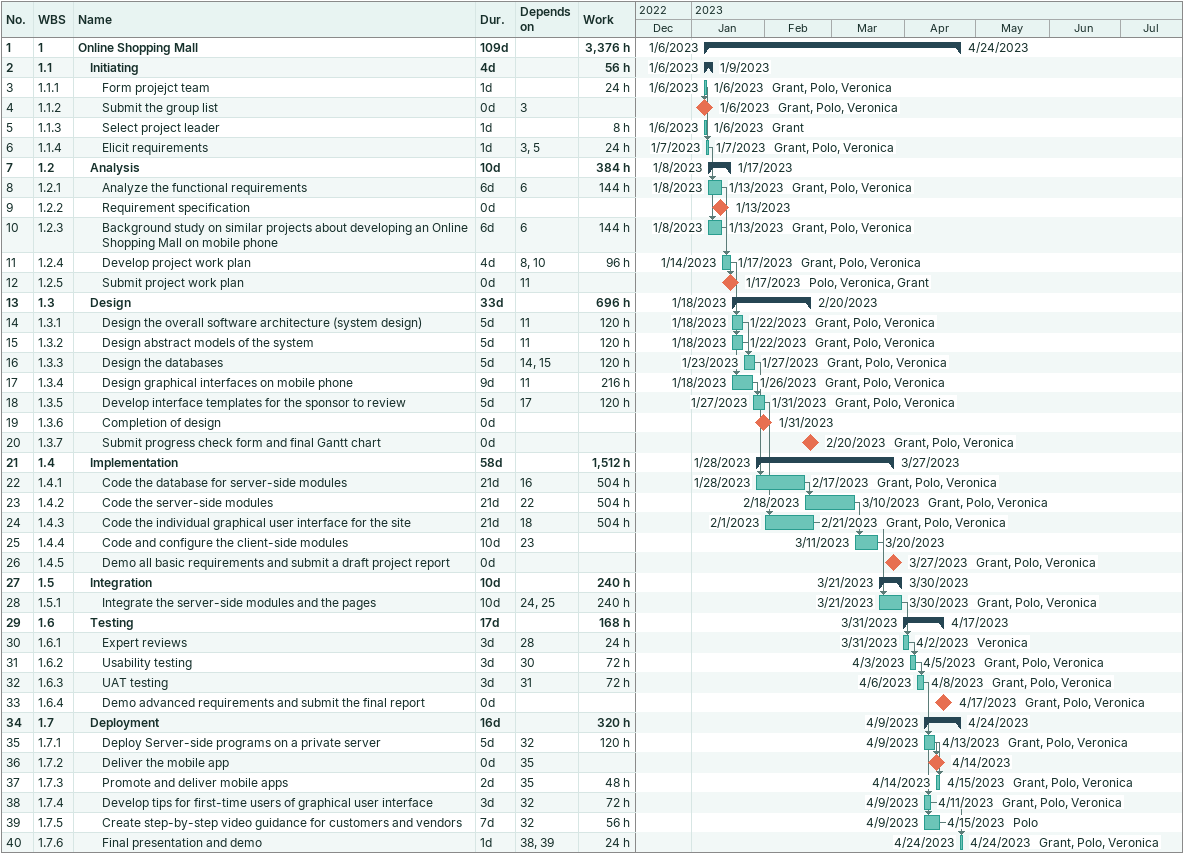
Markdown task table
| ID | WBS | Task | Duration | Start | Finish | Predecessors | Resources | Work (h) |
|---|---|---|---|---|---|---|---|---|
| 1 | 1 | **Online Shopping Mall** | 109d | 2023-01-06 | 2023-04-24 |  |  | 3376 |
| 2 | 1.1 | **Initiating** | 4d | 2023-01-06 | 2023-01-09 |  |  | 56 |
| 3 | 1.1.1 | Form projejct team | 1d | 2023-01-06 | 2023-01-06 |  | Grant, Polo, Veronica | 24 |
| 4 | 1.1.2 | Submit the group list | 0d | 2023-01-06 | 2023-01-06 | 3 | Grant, Polo, Veronica |  |
| 5 | 1.1.3 | Select project leader | 1d | 2023-01-06 | 2023-01-06 |  | Grant | 8 |
| 6 | 1.1.4 | Elicit requirements | 1d | 2023-01-07 | 2023-01-07 | 3, 5 | Grant, Polo, Veronica | 24 |
| 7 | 1.2 | **Analysis** | 10d | 2023-01-08 | 2023-01-17 |  |  | 384 |
| 8 | 1.2.1 | Analyze the functional requirements | 6d | 2023-01-08 | 2023-01-13 | 6 | Grant, Polo, Veronica | 144 |
| 9 | 1.2.2 | Requirement specification | 0d | 2023-01-13 | 2023-01-13 |  |  |  |
| 10 | 1.2.3 | Background study on similar projects about developing an Online Shopping Mall on mobile phone | 6d | 2023-01-08 | 2023-01-13 | 6 | Grant, Polo, Veronica | 144 |
| 11 | 1.2.4 | Develop project work plan | 4d | 2023-01-14 | 2023-01-17 | 8, 10 | Grant, Polo, Veronica | 96 |
| 12 | 1.2.5 | Submit project work plan | 0d | 2023-01-17 | 2023-01-17 | 11 | Polo, Veronica, Grant |  |
| 13 | 1.3 | **Design** | 33d | 2023-01-18 | 2023-02-20 |  |  | 696 |
| 14 | 1.3.1 | Design the overall software architecture (system design) | 5d | 2023-01-18 | 2023-01-22 | 11 | Grant, Polo, Veronica | 120 |
| 15 | 1.3.2 | Design abstract models of the system | 5d | 2023-01-18 | 2023-01-22 | 11 | Grant, Polo, Veronica | 120 |
| 16 | 1.3.3 | Design the databases | 5d | 2023-01-23 | 2023-01-27 | 14, 15 | Grant, Polo, Veronica | 120 |
| 17 | 1.3.4 | Design graphical interfaces on mobile phone | 9d | 2023-01-18 | 2023-01-26 | 11 | Grant, Polo, Veronica | 216 |
| 18 | 1.3.5 | Develop interface templates for the sponsor to review | 5d | 2023-01-27 | 2023-01-31 | 17 | Grant, Polo, Veronica | 120 |
| 19 | 1.3.6 | Completion of design | 0d | 2023-01-31 | 2023-01-31 |  |  |  |
| 20 | 1.3.7 | Submit progress check form and final Gantt chart | 0d | 2023-02-20 | 2023-02-20 |  | Grant, Polo, Veronica |  |
| 21 | 1.4 | **Implementation** | 58d | 2023-01-28 | 2023-03-27 |  |  | 1512 |
| 22 | 1.4.1 | Code the database for server-side modules | 21d | 2023-01-28 | 2023-02-17 | 16 | Grant, Polo, Veronica | 504 |
| 23 | 1.4.2 | Code the server-side modules | 21d | 2023-02-18 | 2023-03-10 | 22 | Grant, Polo, Veronica | 504 |
| 24 | 1.4.3 | Code the individual graphical user interface for the site | 21d | 2023-02-01 | 2023-02-21 | 18 | Grant, Polo, Veronica | 504 |
| 25 | 1.4.4 | Code and configure the client-side modules | 10d | 2023-03-11 | 2023-03-20 | 23 |  |  |
| 26 | 1.4.5 | Demo all basic requirements and submit a draft project report | 0d | 2023-03-27 | 2023-03-27 |  | Grant, Polo, Veronica |  |
| 27 | 1.5 | **Integration** | 10d | 2023-03-21 | 2023-03-30 |  |  | 240 |
| 28 | 1.5.1 | Integrate the server-side modules and the pages | 10d | 2023-03-21 | 2023-03-30 | 24, 25 | Grant, Polo, Veronica | 240 |
| 29 | 1.6 | **Testing** | 17d | 2023-03-31 | 2023-04-17 |  |  | 168 |
| 30 | 1.6.1 | Expert reviews | 3d | 2023-03-31 | 2023-04-02 | 28 | Veronica | 24 |
| 31 | 1.6.2 | Usability testing | 3d | 2023-04-03 | 2023-04-05 | 30 | Grant, Polo, Veronica | 72 |
| 32 | 1.6.3 | UAT testing | 3d | 2023-04-06 | 2023-04-08 | 31 | Grant, Polo, Veronica | 72 |
| 33 | 1.6.4 | Demo advanced requirements and submit the final report | 0d | 2023-04-17 | 2023-04-17 |  | Grant, Polo, Veronica |  |
| 34 | 1.7 | **Deployment** | 16d | 2023-04-09 | 2023-04-24 |  |  | 320 |
| 35 | 1.7.1 | Deploy Server-side programs on a private server | 5d | 2023-04-09 | 2023-04-13 | 32 | Grant, Polo, Veronica | 120 |
| 36 | 1.7.2 | Deliver the mobile app | 0d | 2023-04-14 | 2023-04-14 | 35 |  |  |
| 37 | 1.7.3 | Promote and deliver mobile apps | 2d | 2023-04-14 | 2023-04-15 | 35 | Grant, Polo, Veronica | 48 |
| 38 | 1.7.4 | Develop tips for first-time users of graphical user interface | 3d | 2023-04-09 | 2023-04-11 | 32 | Grant, Polo, Veronica | 72 |
| 39 | 1.7.5 | Create step-by-step video guidance for customers and vendors | 7d | 2023-04-09 | 2023-04-15 | 32 | Polo | 56 |
| 40 | 1.7.6 | Final presentation and demo | 1d | 2023-04-24 | 2023-04-24 | 38, 39 | Grant, Polo, Veronica | 24 |
